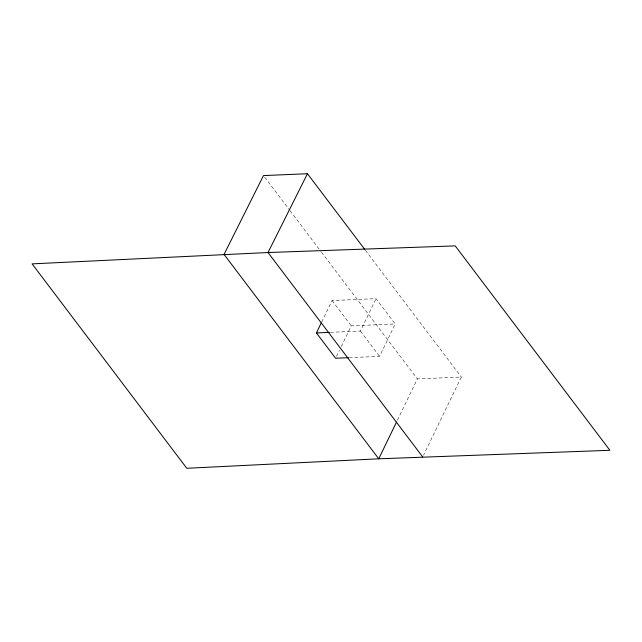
<?xml version="1.0" encoding="UTF-8"?>
<svg xmlns="http://www.w3.org/2000/svg" width="642" height="642" viewBox="0 0 642 642"><rect width="100%" height="100%" fill="white"/><g stroke="black" fill="none" stroke-linecap="round" stroke-linejoin="round"><path stroke-width="0.48" stroke-dasharray="3.21 2.41" d="M321.65 322.132L332.083 300.536L376.052 298.666L395.215 323.985L379.55 356.382L349.577 357.65M336.456 356.446L339.498 350.147M341.239 346.552L351.246 325.855L395.215 323.985M330.413 332.331L360.395 331.063L376.052 298.666M397.406 420.213L417.364 378.916L461.333 377.047L423.576 455.146M365.386 250.268L461.333 377.047M264.697 177.184L289.438 209.87M290.04 210.672L320.815 251.335M321.417 252.137L417.364 378.916M360.395 331.063L379.55 356.382M332.083 300.536L351.246 325.855"/><path stroke-width="0.96" d="M348.574 357.698L335.589 358.244L316.426 332.933L321.209 323.03M396.539 422.003L378.748 458.805L186.79 468.283L32.1 263.87L268.019 252.531L455.21 245.886L609.9 450.299L378.748 458.805L224.05 254.401L263.493 175.587L307.454 173.717L364.784 249.465M307.454 173.717L268.019 252.531L422.709 456.943M316.426 332.933L329.418 332.379"/></g></svg>
